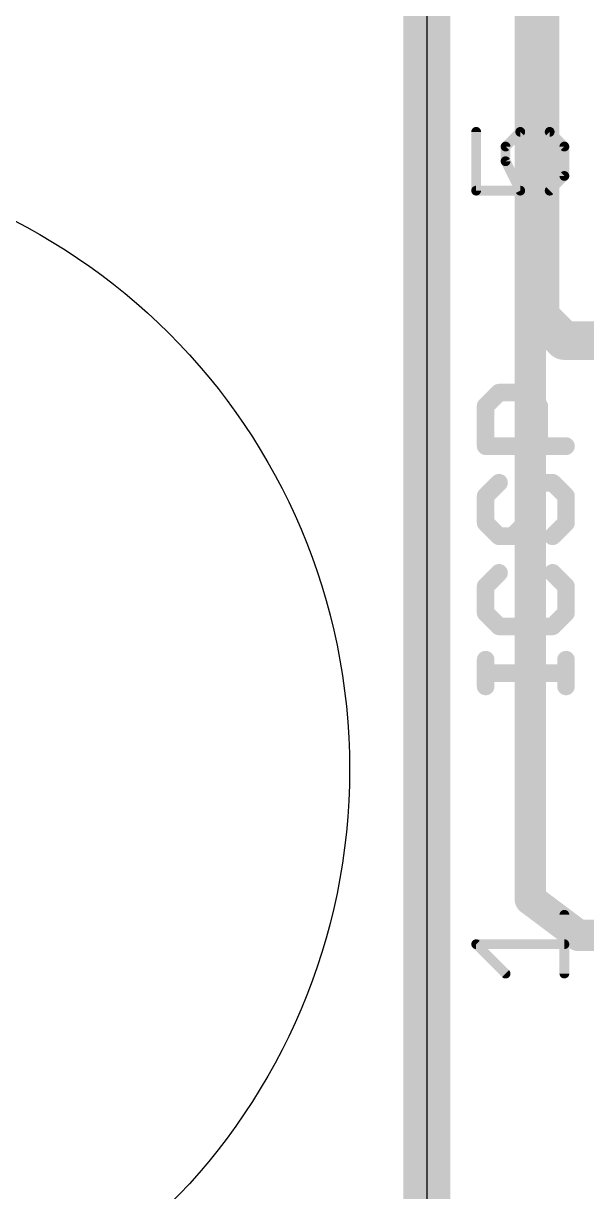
# Model space of a CAD drawing. Header units: inches. Extents: x -5 to 142, y -3 to 122.
# Drawn here: x 121.77 to 129.07, y 17.52 to 32.68 of the extents above; entities that cross this region are included whole.
import ezdxf

# ---------------------------------------------------------------- set-up
doc = ezdxf.new("R2010")
doc.units = ezdxf.units.IN
doc.header["$MEASUREMENT"] = 0
for name, color, linetype in [('1', 22, 'Continuous'), ('15', 22, 'Continuous'), ('16', 175, 'Continuous'), ('2', 175, 'Continuous'), ('20', 7, 'Continuous'), ('21', 253, 'Continuous'), ('27', 253, 'Continuous')]:
    doc.layers.add(name, color=color, linetype=linetype)

msp = doc.modelspace()

# ---------------------------------------------------------------- linework, layer by layer
msp.add_lwpolyline([(137, 106.5), (128, 106.5), (128, 85.5), (109.5, 85.5), (109.5, 80.5), (2, 80.5), (2, 34.5), (127, 34.5), (127, 9.5), (137, 9.5), (137, 34.5), (137, 80.5), (137, 85.5)], close=True)
msp.add_circle((118, 23), 8)
at = {"layer": '1', "const_width": 0.4064}
msp.add_lwpolyline([(127, 9.5), (127, 34.5)], dxfattribs=at)
at = {"layer": '15', "const_width": 0.6096}
msp.add_lwpolyline([(127, 34.5), (127, 9.5)], dxfattribs=at)
at = {"layer": '16'}
for points, const_width in [([(128.4688, 35.0938), (128.4688, 28.875)], 0.5), ([(127, 9.5), (127, 34.5)], 0.4064), ([(128.4688, 28.875), (128.7812, 28.5625)], 0.5), ([(128.7812, 28.5625), (130.4775, 28.5625)], 0.5)]:
    msp.add_lwpolyline(points, dxfattribs=dict(at, const_width=const_width))
at = {"layer": '16', "const_width": 0.25}
for points in [[(128.5571, 28.9634, 1), (128.3804, 28.7866)], [(128.3438, 28.875, 1), (128.5938, 28.875)], [(128.7812, 28.6875, 1), (128.7812, 28.4375)], [(128.6929, 28.4741, 1), (128.8696, 28.6509)]]:
    msp.add_lwpolyline(points, format="xyb", dxfattribs=at)
at = {"layer": '2'}
for points, const_width in [([(128.3438, 35.0625), (128.3438, 21.3125)], 0.4064), ([(127, 9.5), (127, 34.5)], 0.6096), ([(128.3438, 21.3125), (128.9688, 20.8438)], 0.4064), ([(128.9688, 20.8438), (130.4238, 20.8438)], 0.4064)]:
    msp.add_lwpolyline(points, dxfattribs=dict(at, const_width=const_width))
at = {"layer": '2', "const_width": 0.2032}
for points in [[(128.4047, 21.3938, 1), (128.2828, 21.2312)], [(128.2421, 21.3125, 1), (128.4454, 21.3125)], [(128.9688, 20.9453, 1), (128.9688, 20.7422)], [(128.9078, 20.7625, 1), (129.0297, 20.925)]]:
    msp.add_lwpolyline(points, format="xyb", dxfattribs=at)
at = {"layer": '20'}
msp.add_line((127, 34.5), (127, 9.5), dxfattribs=at)
at = {"layer": '21', "const_width": 0.127}
for points in [[(127.6415, 31.2712), (127.6415, 30.5085)], [(128.0229, 31.0805), (128.2135, 31.2712)], [(128.2135, 31.2712), (128.5948, 31.2712)], [(128.5948, 31.2712), (128.7855, 31.0805)], [(128.0229, 30.8898), (128.0229, 31.0805)], [(128.7855, 31.0805), (128.7855, 30.6992)], [(128.2135, 30.5085), (128.0229, 30.8898)], [(128.7855, 30.6992), (128.5948, 30.5085)], [(127.6415, 30.5085), (128.2135, 30.5085)], [(128.7855, 20.3485), (128.7855, 21.1111)], [(128.0229, 20.3485), (127.6415, 20.7298)], [(127.6415, 20.7298), (128.7855, 20.7298)]]:
    msp.add_lwpolyline(points, dxfattribs=at)
at = {"layer": '21', "const_width": 0.0635}
for points in [[(127.6733, 31.2712, 1), (127.6098, 31.2712)], [(128.2135, 31.3029, 1), (128.2135, 31.2394)], [(128.236, 31.2487, 1), (128.1911, 31.2936)], [(128.6173, 31.2936, 1), (128.5724, 31.2487)], [(128.5948, 31.2394, 1), (128.5948, 31.3029)], [(128.0546, 31.0805, 1), (127.9911, 31.0805)], [(128.0004, 31.1029, 1), (128.0453, 31.058)], [(128.8173, 31.0805, 1), (128.7537, 31.0805)], [(128.763, 31.058, 1), (128.808, 31.1029)], [(128.0512, 30.904, 1), (127.9945, 30.8756)], [(127.9911, 30.8898, 1), (128.0546, 30.8898)], [(128.7537, 30.6992, 1), (128.8173, 30.6992)], [(128.808, 30.6767, 1), (128.763, 30.7216)], [(127.6415, 30.5402, 1), (127.6415, 30.4768)], [(127.6098, 30.5085, 1), (127.6733, 30.5085)], [(128.1851, 30.4943, 1), (128.2419, 30.5227)], [(128.2135, 30.4768, 1), (128.2135, 30.5402)], [(128.5724, 30.531, 1), (128.6173, 30.486)], [(128.8173, 21.1111, 1), (128.7537, 21.1111)], [(127.6415, 20.7616, 1), (127.6415, 20.6981)], [(127.664, 20.7523, 1), (127.6191, 20.7074)], [(128.7855, 20.6981, 1), (128.7855, 20.7616)], [(128.0004, 20.326, 1), (128.0453, 20.371)], [(128.7537, 20.3485, 1), (128.8173, 20.3485)]]:
    msp.add_lwpolyline(points, format="xyb", dxfattribs=at)
at = {"layer": '27', "const_width": 0.2286}
for points in [[(127.7644, 27.7138), (127.9381, 27.8876)], [(127.9381, 27.8876), (128.2856, 27.8876)], [(128.2856, 27.8876), (128.4593, 27.7138)], [(127.7644, 27.1927), (127.7644, 27.7138)], [(128.4593, 27.7138), (128.4593, 27.1927)], [(128.8067, 27.1927), (127.7644, 27.1927)], [(127.9381, 26.7182), (127.7644, 26.5444)], [(128.2856, 26.5444), (128.4593, 26.7182)], [(128.4593, 26.7182), (128.633, 26.7182)], [(128.633, 26.7182), (128.8067, 26.5444)], [(127.7644, 26.5444), (127.7644, 26.197)], [(128.2856, 26.197), (128.2856, 26.5444)], [(128.8067, 26.5444), (128.8067, 26.197)], [(127.7644, 26.197), (127.9381, 26.0233)], [(128.1118, 26.0233), (128.2856, 26.197)], [(128.8067, 26.197), (128.633, 26.0233)], [(127.9381, 26.0233), (128.1118, 26.0233)], [(127.9381, 25.5488), (127.7644, 25.375)], [(128.8067, 25.375), (128.633, 25.5488)], [(127.7644, 25.375), (127.7644, 25.0276)], [(128.8067, 25.0276), (128.8067, 25.375)], [(127.7644, 25.0276), (127.9381, 24.8539)], [(128.633, 24.8539), (128.8067, 25.0276)], [(127.9381, 24.8539), (128.633, 24.8539)], [(127.7644, 24.0743), (127.7644, 24.4217)], [(128.8067, 24.0743), (128.8067, 24.4217)], [(128.8067, 24.248), (127.7644, 24.248)]]:
    msp.add_lwpolyline(points, dxfattribs=at)
at = {"layer": '27', "const_width": 0.1143}
for points in [[(127.9381, 27.9447, 1), (127.9381, 27.8304)], [(127.9785, 27.8471, 1), (127.8977, 27.928)], [(128.326, 27.928, 1), (128.2451, 27.8471)], [(128.2856, 27.8304, 1), (128.2856, 27.9447)], [(127.724, 27.7542, 1), (127.8048, 27.6734)], [(127.8216, 27.7138, 1), (127.7073, 27.7138)], [(128.5164, 27.7138, 1), (128.4021, 27.7138)], [(128.4189, 27.6734, 1), (128.4997, 27.7542)], [(127.7644, 27.2498, 1), (127.7644, 27.1355)], [(128.8067, 27.1355, 1), (128.8067, 27.2498)], [(127.7073, 27.1927, 1), (127.8216, 27.1927)], [(128.4021, 27.1927, 1), (128.5164, 27.1927)], [(127.9785, 26.6777, 1), (127.8977, 26.7586)], [(128.4593, 26.7753, 1), (128.4593, 26.661)], [(128.4997, 26.6777, 1), (128.4189, 26.7586)], [(128.6734, 26.7586, 1), (128.5926, 26.6777)], [(128.633, 26.661, 1), (128.633, 26.7753)], [(127.724, 26.5848, 1), (127.8048, 26.504)], [(127.8216, 26.5444, 1), (127.7073, 26.5444)], [(128.3427, 26.5444, 1), (128.2284, 26.5444)], [(128.2451, 26.5848, 1), (128.326, 26.504)], [(128.8638, 26.5444, 1), (128.7496, 26.5444)], [(128.7663, 26.504, 1), (128.8471, 26.5848)], [(127.8048, 26.2374, 1), (127.724, 26.1566)], [(127.7073, 26.197, 1), (127.8216, 26.197)], [(128.2284, 26.197, 1), (128.3427, 26.197)], [(128.326, 26.1566, 1), (128.2451, 26.2374)], [(128.7496, 26.197, 1), (128.8638, 26.197)], [(128.8471, 26.1566, 1), (128.7663, 26.2374)], [(127.9381, 26.0804, 1), (127.9381, 25.9661)], [(127.8977, 25.9829, 1), (127.9785, 26.0637)], [(128.0714, 26.0637, 1), (128.1523, 25.9829)], [(128.1118, 25.9661, 1), (128.1118, 26.0804)], [(128.5926, 26.0637, 1), (128.6734, 25.9829)], [(127.9785, 25.5083, 1), (127.8977, 25.5892)], [(128.6734, 25.5892, 1), (128.5926, 25.5083)], [(127.724, 25.4155, 1), (127.8048, 25.3346)], [(127.8216, 25.375, 1), (127.7073, 25.375)], [(128.8638, 25.375, 1), (128.7496, 25.375)], [(128.7663, 25.3346, 1), (128.8471, 25.4155)], [(127.8048, 25.068, 1), (127.724, 24.9872)], [(127.7073, 25.0276, 1), (127.8216, 25.0276)], [(128.7496, 25.0276, 1), (128.8638, 25.0276)], [(128.8471, 24.9872, 1), (128.7663, 25.068)], [(127.9381, 24.911, 1), (127.9381, 24.7967)], [(127.8977, 24.8135, 1), (127.9785, 24.8943)], [(128.5926, 24.8943, 1), (128.6734, 24.8135)], [(128.633, 24.7967, 1), (128.633, 24.911)], [(127.8216, 24.4217, 1), (127.7073, 24.4217)], [(128.8638, 24.4217, 1), (128.7496, 24.4217)], [(127.7644, 24.3052, 1), (127.7644, 24.1909)], [(128.8067, 24.1909, 1), (128.8067, 24.3052)], [(127.7073, 24.0743, 1), (127.8216, 24.0743)], [(128.7496, 24.0743, 1), (128.8638, 24.0743)]]:
    msp.add_lwpolyline(points, format="xyb", dxfattribs=at)

doc.saveas('drawing.dxf')
